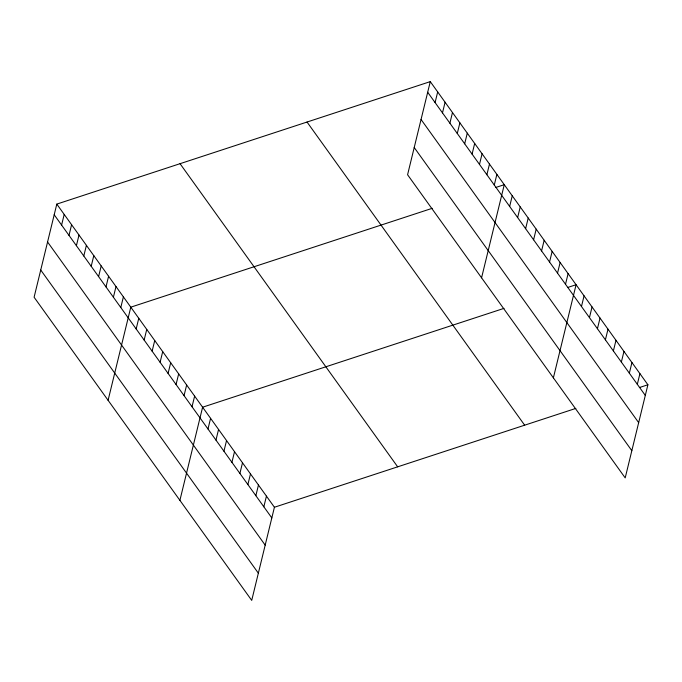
<?xml version="1.0" encoding="UTF-8"?>
<svg xmlns="http://www.w3.org/2000/svg" width="682" height="682" viewBox="0 0 682 682"><rect width="100%" height="100%" fill="white"/><g stroke="black" fill="none" stroke-linecap="round" stroke-linejoin="round"><path stroke-width="1.02" d="M56.802 204.106L34.1 297.233L251.718 600.382L274.42 507.255L56.802 204.106L430.282 81.618L647.9 384.767L625.198 477.894L407.58 174.745L430.282 81.618M61.602 225.069L64.202 214.412M69.001 235.375L71.601 224.719M76.401 245.682L79.001 235.026M83.801 255.989L86.401 245.332M91.2 266.295L93.801 255.639M98.6 276.602L101.192 265.946M106 286.909L108.591 276.253M113.4 297.216L115.991 286.559M120.799 307.522L123.391 296.866M108.088 400.308L130.791 307.173L432.218 208.317M136.17 328.946L138.77 318.289M144.149 340.062L146.749 329.406M152.129 351.179L154.729 340.523M160.108 362.287L162.708 351.639M168.087 373.404L170.688 362.756M176.067 384.52L178.667 373.872M184.046 395.637L186.646 384.98M192.026 406.753L194.626 396.097M179.903 500.341L202.605 407.214L504.032 308.358M207.984 428.987L210.585 418.33M215.964 440.103L218.564 429.447M223.943 451.211L226.543 440.563M231.923 462.328L234.523 451.68M239.902 473.444L242.502 462.788M247.881 484.561L250.482 473.905M255.861 495.678L258.461 485.021M263.84 506.794L266.44 496.138M435.09 102.581L437.682 91.925M442.49 112.888L445.082 102.232M449.89 123.195L452.481 112.539M457.281 133.501L459.881 122.845M464.681 143.808L467.281 133.152M472.08 154.115L474.681 143.459M479.48 164.422L482.08 153.765M486.88 174.728L489.48 164.072M494.279 185.035L496.88 174.379M481.569 277.813L504.271 184.686L495.746 187.482M509.659 206.458L512.25 195.802M517.638 217.575L520.23 206.919M525.617 228.683L528.209 218.035M533.597 239.8L536.188 229.152M541.576 250.916L544.168 240.269M549.556 262.033L552.147 251.377M557.535 273.15L560.127 262.493M565.514 284.266L568.106 273.61M553.383 377.854L576.085 284.726L567.552 287.523M581.473 306.499L584.065 295.843M589.453 317.607L592.044 306.96M597.432 328.724L600.024 318.076M605.403 339.841L608.003 329.184M613.382 350.957L615.982 340.301M621.362 362.074L623.962 351.418M629.341 373.19L631.941 362.534M637.32 384.307L639.921 373.651M274.42 507.255L575.847 408.399M639.366 387.564L647.9 384.767M427.691 92.266L645.3 395.415M421.058 119.486L638.667 422.635M414.221 147.525L631.83 450.674M307.036 122.035L524.654 425.184M180.048 163.68L397.666 466.829M54.202 214.762L271.82 517.911M47.569 241.974L265.187 545.123M40.732 270.021L258.35 573.17"/></g></svg>
